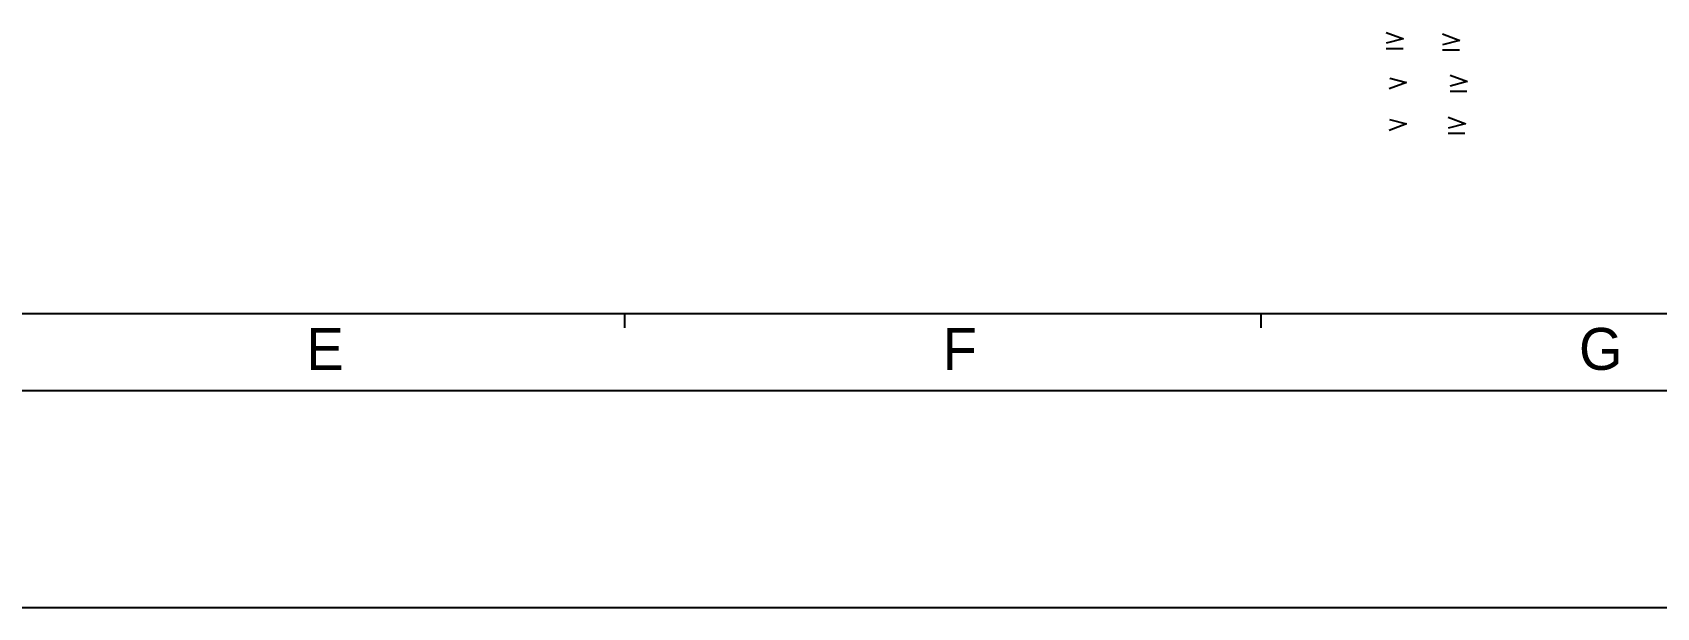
# Model space of a CAD drawing. Header units: millimetres. Extents: x 0 to 420, y 0 to 297.
# Drawn here: x 208.7 to 324.8, y 0 to 41.1 of the extents above; entities that cross this region are included whole.
import ezdxf

# ---------------------------------------------------------------- set-up
doc = ezdxf.new("R2010")
doc.units = ezdxf.units.MM
doc.header["$LTSCALE"] = 23.1
doc.layers.get('0').update_dxf_attribs({"linetype": 'CONTINUOUS'})
doc.styles.add('TEXTSTYLE_2', font='txt')

# ---------------------------------------------------------------- blocks, each defined once
blk = doc.blocks.new('SYM301_BL0', base_point=(310.53, 34.5))
at = {"color": 2, "linetype": 'CONTINUOUS'}
for p, q in [((309.91, 35.07), (311.15, 34.61)), ((311.12, 34.61), (309.91, 34.29)), ((309.91, 33.93), (311.1, 33.93))]:
    blk.add_line(p, q, dxfattribs=at)
blk = doc.blocks.new('SYM301_BL1', base_point=(310.67, 37.51))
at = {"color": 2, "linetype": 'CONTINUOUS'}
for p, q in [((310.05, 38.08), (311.29, 37.62)), ((311.26, 37.62), (310.05, 37.3)), ((310.05, 36.94), (311.24, 36.94))]:
    blk.add_line(p, q, dxfattribs=at)
blk = doc.blocks.new('SYM301_BL2', base_point=(310.12, 40.46))
at = {"color": 2, "linetype": 'CONTINUOUS'}
for p, q in [((309.5, 41.03), (310.74, 40.57)), ((310.72, 40.57), (309.5, 40.25)), ((309.5, 39.89), (310.7, 39.89))]:
    blk.add_line(p, q, dxfattribs=at)
blk = doc.blocks.new('SYM001_BL3', base_point=(306.31, 34.52))
at = {"color": 2, "linetype": 'CONTINUOUS'}
for p, q in [((305.71, 34.91), (306.93, 34.59)), ((306.93, 34.59), (305.69, 34.13))]:
    blk.add_line(p, q, dxfattribs=at)
blk = doc.blocks.new('SYM001_BL4', base_point=(306.31, 37.48))
at = {"color": 2, "linetype": 'CONTINUOUS'}
for p, q in [((306.93, 37.56), (305.69, 37.09)), ((305.72, 37.87), (306.93, 37.56))]:
    blk.add_line(p, q, dxfattribs=at)
blk = doc.blocks.new('SYM301_BL5', base_point=(306.09, 40.56))
at = {"color": 2, "linetype": 'CONTINUOUS'}
for p, q in [((305.47, 41.13), (306.71, 40.67)), ((306.69, 40.67), (305.47, 40.36)), ((305.47, 39.99), (306.67, 39.99))]:
    blk.add_line(p, q, dxfattribs=at)

msp = doc.modelspace()

# ---------------------------------------------------------------- linework, layer by layer
at = {"color": 4, "linetype": 'CONTINUOUS'}
for p, q in [((396, 21), (23.5, 21)), ((251, 21), (251, 20)), ((296.5, 21), (296.5, 20)), ((401, 15.5), (19, 15.5))]:
    msp.add_line(p, q, dxfattribs=at)
at = {"color": 7, "linetype": 'CONTINUOUS'}
msp.add_line((0, 0), (420, 0), dxfattribs=at)

# ---------------------------------------------------------------- block references
at = {"color": 2, "linetype": 'CONTINUOUS'}
for name, p in [('SYM301_BL5', (306.09, 40.56)), ('SYM301_BL2', (310.12, 40.46)), ('SYM001_BL4', (306.31, 37.48)), ('SYM301_BL1', (310.67, 37.51)), ('SYM001_BL3', (306.31, 34.52)), ('SYM301_BL0', (310.53, 34.5))]:
    msp.add_blockref(name, p, dxfattribs=at)

# ---------------------------------------------------------------- texts
at = {"color": 2, "linetype": 'CONTINUOUS', "char_height": 3, "width": 3, "attachment_point": 1, "line_spacing_factor": 0.9, "style": 'TEXTSTYLE_2'}
for s, insert in [('E', (228.25, 20)), ('F', (273.75, 20)), ('G', (319.25, 20))]:
    msp.add_mtext(s, dxfattribs=dict(at, insert=insert))

doc.saveas('drawing.dxf')
